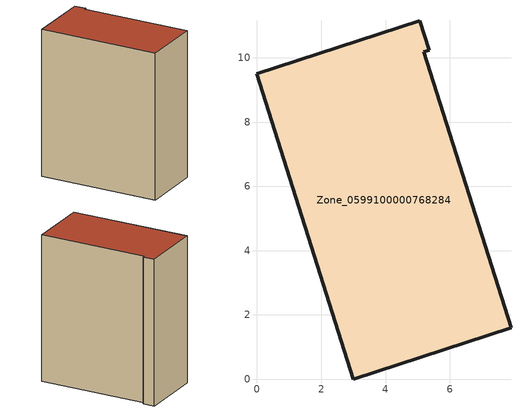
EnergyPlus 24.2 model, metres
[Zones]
Zone_0599100000768284
 floor ground (C_G): 3,0 0,9.5 5.06,11.15 5.36,10.23 5.19,10.19 7.9,1.61 z3.72
 wall outside (C_F): 5.36,10.23 5.06,11.15 0,9.5 3,0 7.9,1.61 5.19,10.19 5.36,10.23 z3.72:15.86
 roof outside (C_R): 7.9,1.61 5.19,10.19 5.36,10.23 5.06,11.15 0,9.5 3,0 z15.86
[BUILDING]
Pand.0599100000768284: North Axis=0; Terrain=City; Loads Convergence Tolerance Value=0.04; Temperature Convergence Tolerance Value=0.4; Solar Distribution=FullExterior; Maximum Number of Warmup Days=25; Minimum Number of Warmup Days=1
[Site:Location]
Rotterdam.The.Hague.AP_ZH_NLD Design_Conditions: Latitude=51.96; Longitude=4.45; Time Zone=1; Elevation=-4.5
[SITE:GROUNDTEMPERATURE:BUILDINGSURFACE]
18, 18, 18, 18, 18, 18, 18, 18, 18, 18, 18, 18
[MATERIAL] Thermal Absorptance=0.9; Solar Absorptance=0.7; Visible Absorptance=0.7
Name | Roughness | Thickness | Conductivity | Density | Specific Heat
G.TI.2006-2014 | MediumSmooth | 0.15 | 0.06 | 540 | 1210
F.TI.2006-2014 | Rough | 0.3 | 0.12 | 1920 | 840
R.TI.2006-2014 | MediumRough | 0.2 | 0.08 | 1500 | 1000
[CONSTRUCTION]
C_G: G.TI.2006-2014
C_F: F.TI.2006-2014
C_R: R.TI.2006-2014
[ZONE]
Zone_0599100000768284: Type=1; Multiplier=1; Ceiling Height=Autocalculate; Volume=Autocalculate; Floor Area=autocalculate; Part of Total Floor Area=Yes
[ZONEINFILTRATION:DESIGNFLOWRATE]
Infil_Zone_0599100000768284: Zone or ZoneList or Space or SpaceList=Zone_0599100000768284; Schedule=AlwaysOn; Design Flow Rate Calculation Method=Flow/Area; Flow Rate per Floor Area=0.0015; Constant Term Coefficient=1; Temperature Term Coefficient=0; Velocity Term Coefficient=0; Velocity Squared Term Coefficient=0
[HVACTEMPLATE:ZONE:IDEALLOADSAIRSYSTEM]
Zone_0599100000768284: Maximum Heating Supply Air Temperature=50; Minimum Cooling Supply Air Temperature=13; Maximum Heating Supply Air Humidity Ratio=0.0156; Minimum Cooling Supply Air Humidity Ratio=0.0077; Heating Limit=NoLimit; Cooling Limit=NoLimit; Dehumidification Control Type=ConstantSensibleHeatRatio; Cooling Sensible Heat Ratio=0.7; Dehumidification Setpoint=60; Humidification Control Type=None; Humidification Setpoint=30; Outdoor Air Method=None; Outdoor Air Flow Rate per Person=0.00944; Outdoor Air Flow Rate per Zone Floor Area=0; Outdoor Air Flow Rate per Zone=0; Demand Controlled Ventilation Type=None; Outdoor Air Economizer Type=NoEconomizer; Heat Recovery Type=None; Sensible Heat Recovery Effectiveness=0.7; Latent Heat Recovery Effectiveness=0.65
[ZONECONTROL:THERMOSTAT]
ThermostatControl_Zone_0599100000768284: Zone or ZoneList=Zone_0599100000768284; Control Type Schedule=DualSetpointControlType; Control 1=Thermostat_Zone_0599100000768284; Temperature Difference Between Cutout And Setpoint=0
[THERMOSTATSETPOINT:DUALSETPOINT]
Thermostat_Zone_0599100000768284: Heating Setpoint Temperature Schedule=HeatingSetpoint_Zone_0599100000768284; Cooling Setpoint Temperature Schedule=CoolingSetpoint_Zone_0599100000768284
[SCHEDULE:COMPACT]
HeatingSetpoint_Zone_0599100000768284: Through: 12/31, For: AllDays, Until: 24:00, 21
CoolingSetpoint_Zone_0599100000768284: Through: 12/31, For: AllDays, Until: 24:00, 24
DualSetpointControlType: Through: 12/31, For: AllDays, Until: 24:00, 4
AlwaysOn: Through: 12/31, For: AllDays, Until: 24:00, 1
